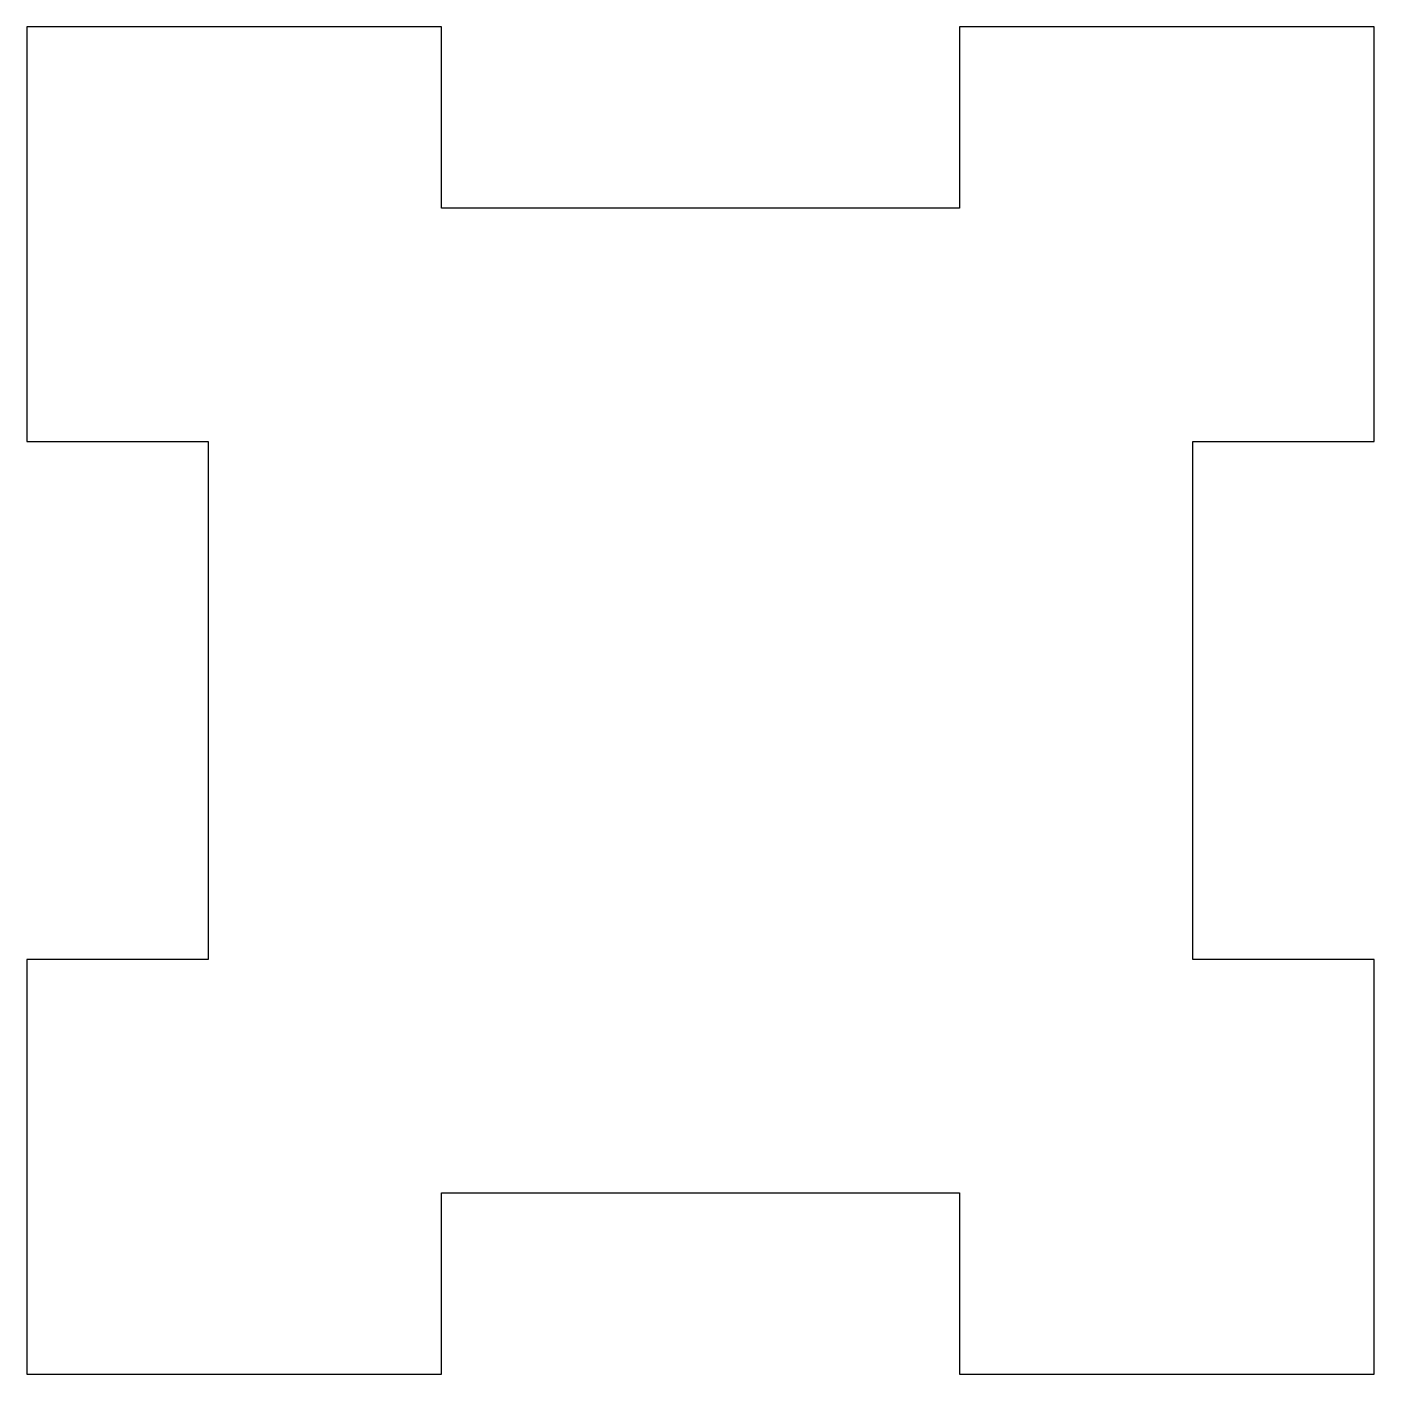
# Model space of a CAD drawing. Header units: millimetres. Extents: x -13 to 13, y -13 to 13.
import ezdxf

# ---------------------------------------------------------------- set-up
doc = ezdxf.new("R2010")
doc.units = ezdxf.units.MM

msp = doc.modelspace()

# ---------------------------------------------------------------- linework, layer by layer
msp.add_lwpolyline([(-13, 5), (-9.5, 5), (-9.5, -5), (-13, -5), (-13, -13), (-5, -13), (-5, -9.5), (5, -9.5), (5, -13), (13, -13), (13, -5), (9.5, -5), (9.5, 5), (13, 5), (13, 13), (5, 13), (5, 9.5), (-5, 9.5), (-5, 13), (-13, 13)], close=True)

doc.saveas('drawing.dxf')
